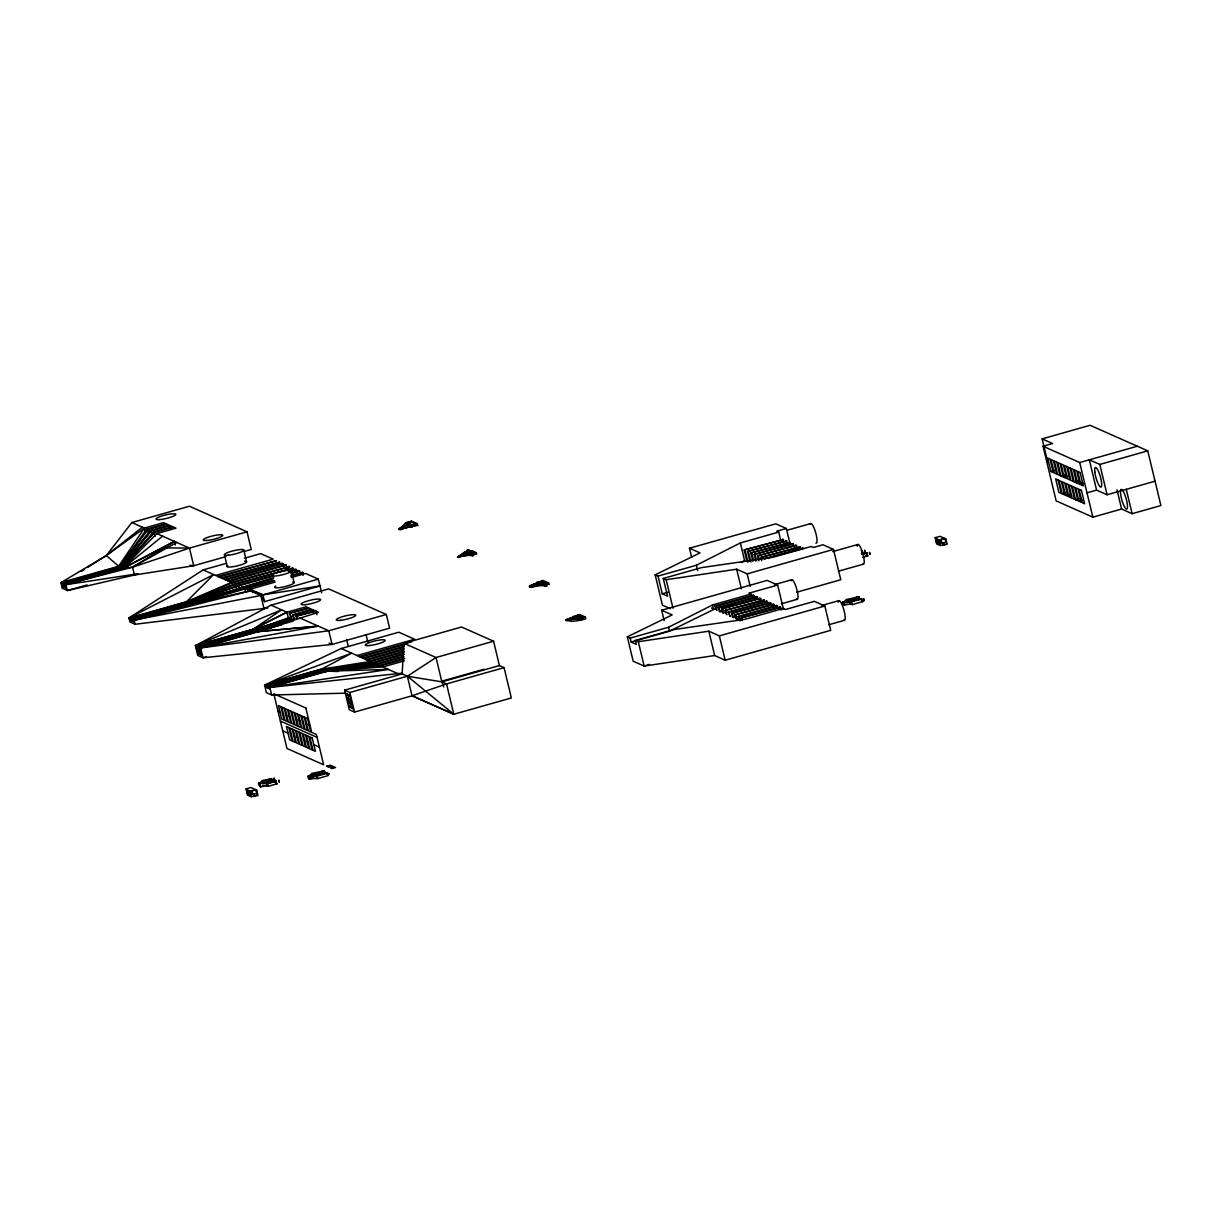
<?xml version="1.0" encoding="UTF-8"?>
<svg xmlns="http://www.w3.org/2000/svg" width="1222" height="1222" viewBox="0 0 1222 1222"><rect width="100%" height="100%" fill="white"/><g stroke="black" fill="none" stroke-linecap="round" stroke-linejoin="round"><path stroke-width="1.5" d="M202.638 599.055L130.311 618.622L130.311 620.364L128.936 618.011L203.142 569.895L226.528 563.281M272.231 575.73L238.061 585.399L189.013 602.843L131.457 619.142L131.457 620.883L130.311 618.622M273.759 577.716L190.174 603.363L132.618 619.646L132.618 621.387L131.457 619.142M273.499 580.206L133.778 620.165L133.778 621.906L132.618 619.646M190.158 605.104L190.174 603.363L204.746 600.659M404.299 654.289L373.733 662.95L323.723 669.534L265.968 685.725L265.968 687.467L264.609 685.114L266.411 692.66L271.666 694.997L345.979 693.164M404.039 656.794L377.063 664.432L324.884 670.053L267.129 686.245L267.129 687.986L265.968 685.725M403.779 659.284L380.393 665.914L326.045 670.557L268.275 686.749L268.275 688.49L267.129 686.245M404.375 660.873L382.807 666.968L326.992 670.985L269.436 687.268L269.436 689.009L268.275 686.749M325.831 672.207L325.831 670.466L379.462 665.486L404.635 658.368M457.914 557.095L466.911 554.574L457.532 557.095L476.702 554.177L475.098 552.252L468.5 554.116L467.003 552.848M469.309 553.719L457.563 556.942L465.903 552.359L463.321 555.307L468.011 553.291L463.337 555.155L469.172 554.406L463.673 555.46L468.683 553.597L463.55 555.246L476.534 553.505L470.989 555.063L469.004 553.734M581.137 615.201L575.547 617.492L582.543 616.423L579.564 614.498L566.137 619.783L583.872 617.018L566.397 620.073M327.817 774.962L327.252 773.159L327.252 774.183M402.13 673.887L404.008 643.291L461.549 627.008L493.566 641.229L499.416 665.578L504.075 667.64L511.361 697.961L453.805 714.244L412.089 695.792L354.548 712.075L349.293 709.738L344.604 690.17L402.13 673.887L407.384 676.224L441.86 681.861L446.534 683.923L504.075 667.64M323.082 772.915L322.44 771.739M862.518 553.016L861.877 551.748M473.586 554.299L472.227 554.742M271.131 779.071L271.773 780.323M946.531 543.866L946.439 542.751M226.085 556.575L193.702 565.74L134.451 575.012L67.347 590.547L62.093 588.21L61.1 582.527L118.656 566.244L144.379 528.087L163.565 522.649L165.963 523.719L146.777 529.141L119.588 566.672L62.047 582.955L62.505 586.652L61.1 582.527L106.314 555.536L144.379 528.087L145.25 531.723M408.499 527.156L398.693 528.897L403.214 526.025L405.765 522.726L411.524 521.091L417.282 523.642L417.71 525.414L404.589 527.507L407.018 523.276L410.18 523.276L404.879 527.293C389.36 531.448 407.659 528.53 408.835 524.085M398.693 528.897L404.558 527.14L407.262 523.383L409.263 522.879M62.261 583.047L119.802 566.764L147.709 529.569L166.895 524.131L169.308 525.2L150.123 530.623L120.749 567.176L63.208 583.459L63.666 587.171L62.047 582.955M398.784 528.759C402.466 533.036 406.88 521.931 407.613 524.513L404.589 527.507L398.784 529.294L403.397 526.804L404.589 527.507L407.629 524.956L404.696 527.553L399.059 529.233L407.018 523.276L405.765 522.726L406.193 524.482M146.777 529.141L147.709 529.569L119.588 566.672L125.835 562.67M409.599 523.031L407.583 523.535L404.65 527.186L407.965 525.093L404.818 527.583L407.354 523.428M244.064 551.489L251.258 549.457L247.027 531.814L189.425 506.244L131.884 522.527L106.314 555.536L87.633 567.436M63.407 583.566L120.963 567.268L151.054 531.051L170.24 525.613L172.638 526.682L153.453 532.105L121.91 567.695L64.354 583.979L64.827 587.675L63.208 583.459M407.949 524.666L404.681 527.186L407.69 523.566L404.65 527.186L408.056 525.139L404.696 527.553L407.522 524.467M150.123 530.623L151.054 531.051L120.749 567.176L125.79 564.335M404.925 527.614L407.919 523.673L409.935 523.169M64.567 584.07L122.108 567.787L154.384 532.532L173.57 527.094L175.968 528.164L156.783 533.586L123.055 568.215L65.514 584.498L65.973 588.194L64.354 583.979M407.186 525.934L404.788 527.247L407.919 523.673L408.179 524.773L410.103 524.223L409.844 523.138M153.453 532.105L154.384 532.532L121.91 567.695L127.027 565.114M404.772 527.232L408.011 523.719L408.851 525.063M406.819 523.184L403.214 526.025L404.543 527.66L406.346 525.857M142.378 527.201L106.314 555.536L118.656 566.244L129.456 555.873M404.589 527.507L406.452 525.735M119.802 566.764L129.517 558.408M247.027 531.814L189.471 548.098L132.572 567.191L123.055 568.215L162.587 536.168M409.187 525.399L406.025 527.965L399.182 529.279M404.65 527.186L407.858 524.62M120.963 567.268L128.402 561.524M118.656 566.244L124.552 561.753M124.873 565.557L121.91 567.695L125.118 565.893M122.108 567.787L128.188 563.556M472.272 553.429L473.449 553.123M548.571 582.94L529.966 586.27L530.241 587.278L535.984 585.644L535.236 584.437L538.092 582.482L529.477 586.056L530.241 587.278L548.892 584.315L548.571 582.94L542.797 580.389L529.477 586.056L529.752 586.881L535.618 585.307M546.433 584.727L544.523 585.109L545.501 584.712M409.507 526.713L406.025 527.965L404.925 527.308L407.308 525.704M81.4 571.407L84.517 569.421M544.034 584.712L545.073 584.742M176.747 542.446L132.572 567.191L65.514 584.498M413.54 526.056L414.67 526.071M195.398 645.659L271.085 605.165L328.642 588.882L386.32 614.498L389.604 628.154L332.063 644.437L203.005 657.772L197.75 655.435L195.398 645.659L281.595 609.824L252.954 629.376L195.398 645.659L283.305 620.715M417.282 523.642L404.879 527.293L410.012 524.605L410.012 526.178M264.609 685.114L322.15 668.831L351.722 653.174L264.609 685.114L341.213 648.515L398.769 632.217L414.609 639.259L357.053 655.542M123.055 568.215L174.395 541.407L175.265 545.058M404.879 527.293L410.012 524.605L399.319 529.523L408.652 526.881M288.591 619.157L286.926 612.207L252.954 629.376L286.926 612.207L306.111 606.769L308.509 607.838L289.324 613.261L291.203 617.599L254.527 630.063L196.773 646.255L198.178 653.877L195.826 645.842M532.777 585.582L529.706 587.034L535.862 585.414L535.267 584.452L538.627 582.711L541.041 583.016M128.936 618.011L213.651 574.554L186.492 601.728L128.936 618.011L129.883 621.922L135.138 624.259L267.679 608.037M259.217 785.211L259.308 783.669L266.656 782.737L267.389 785.777L260.332 786.831L258.499 783.302L271.62 778.674L272.353 781.698M670.282 608.632L662.431 605.15L655.16 574.844L658.016 576.112L696.387 565.251L740.364 542.935L778.72 532.089L780.843 540.934M318.805 774.076L326.641 772.671L328.275 775.573L317.735 778.567L308.524 778.658L307.944 776.23L320.729 772.487M741.219 562.364L744.61 560.638L740.364 542.935M630.185 638.113L631.132 642.024L636.372 644.361L635.44 640.45L673.811 629.59L744.931 619.34L783.302 608.48L785.563 609.488L814.341 601.346L824.85 606.005L830.685 630.353L725.181 660.216L714.687 655.542L644.147 666.066L633.164 661.194L627.314 636.845L630.185 638.113L668.556 627.253L712.518 604.951L750.888 594.091L751.515 596.703M631.132 642.024L669.488 631.178L717.115 607.823M846.678 601.285L855.583 598.261L842.554 602.247L843.134 604.676L851.291 604.111L850.711 601.682L843.363 602.599L846.021 602.263M535.267 584.452L538.795 583.413M457.532 557.095L462.115 554.788M655.16 574.844L699.992 552.909L689.483 548.25L691.621 557.156M258.499 783.302L262.99 781.118L261.936 780.644L271.62 778.674M307.944 776.23L312.42 774.03L311.381 773.572L322.975 771.051L323.631 773.786L308.234 776.352M627.314 636.845L672.146 614.91L661.652 610.252L664.157 620.684M842.554 602.247L847.045 600.048L845.991 599.59L857.584 597.069L858.241 599.803L854.071 600.384M457.685 556.988L464.849 551.901L467.934 553.856L463.184 555.078L467.675 553.154M197.765 599.07L186.492 601.728L231.386 582.436L289.874 566.565L232.317 582.848L186.92 601.911L129.364 618.195M463.23 555.093L467.766 553.184M187.852 602.339L234.716 583.917L293.204 568.047L235.663 584.33L187.852 602.339L196.834 600.17M583.719 616.346L585.323 617.064L585.75 618.821C580.129 620.287 570.613 622.808 566.137 619.783L574.859 616.591L571.896 618.164L576.631 617.385M137.933 573.76L65.927 584.681L67.347 590.547L87.129 584.956M468.591 554.162L463.443 555.185L475.022 552.818M290.271 617.186L254.313 629.972L196.773 646.255M538.154 584.269L535.48 584.544L539.055 583.261L535.389 584.498L535.74 585.353L539.864 583.261L542.812 584.574L543.148 585.934L542.094 585.475M468.438 553.49L463.459 555.2L467.934 553.856M412.089 695.792L446.534 683.923L453.805 714.244L411.982 695.7L407.384 676.224L436.025 657.512L493.566 641.229M291.203 617.599L254.313 629.972L261.875 629.177M538.077 583.963L535.48 584.544L539.055 583.261M566.321 620.547L569.483 619.478M196.986 646.362L199.323 654.396L197.918 646.774L200.484 654.9L199.293 647.385L201.645 655.42L200.24 647.797L257.781 631.514L318.514 612.283L316.116 611.214L295.999 616.224L296.625 618.836M137.994 573.851L134.451 575.012L132.572 567.191L174.395 541.407L123.483 568.398L65.927 584.681M275.164 582.069L248.066 589.829L262.929 594.854L319.996 585.934L321.63 592.762M649.462 664.386L644.147 666.066L638.312 641.718L635.44 640.45M846.983 604.294L844.234 605.165L843.654 602.736M313.749 777.834L309.624 779.147L308.845 776.978M272.903 578.632L132.831 619.737M264.945 629.742L255.474 630.491L294.533 619.08L292.669 614.742L293.601 618.653M537.879 583.872L535.389 584.498L539.391 583.398L529.523 586.086M133.778 620.165L260.836 595.496L318.316 579.106L319.996 585.934L264.487 601.636L260.836 595.496L244.721 588.362L245.53 591.708M470.989 555.063L469.553 553.826L457.914 556.927L476.366 552.818M197.918 646.774L294.533 619.08L255.474 630.491L262.745 629.758M535.48 584.544L539.391 583.398M244.507 558.194L260.698 553.612L273.193 559.157L215.652 575.44M218.051 576.509L276.523 560.638L218.982 576.921M408.285 524.818L410.439 524.375M221.381 577.991L279.869 562.12L222.312 578.403M411.524 525.277L409.141 525.155L409.737 526.743L411.951 527.033L411.524 525.277L408.255 523.826M224.711 579.472L282.267 563.189L284.008 566.962M225.658 579.885L283.199 563.602M228.056 580.954L285.597 564.671L287.338 568.429M228.988 581.367L286.528 565.083M288.407 571.148L295.602 569.116L297.343 572.874M273.163 576.142L238.993 585.812L189.227 602.95L131.671 619.233M289.339 571.56L296.534 569.528M291.752 572.629L298.947 570.582L300.673 574.355M290.882 573.546L299.879 571.01M291.478 575.119L303.209 572.492L290.683 576.036M274.568 580.587L134.191 620.348L135.138 624.259M291.264 577.517L305.592 573.454L318.316 579.106M472.257 551.596L471.86 550.817L466.101 552.451L473.097 551.366L475.098 552.252M472.517 551.122L466.59 553.26M466.773 552.741L472.853 551.259M467.171 553.52L474.014 552.375M474.594 552.634L474.197 551.855L467.507 553.673L467.094 552.894M463.55 555.414L474.686 552.68L467.843 553.826L467.43 553.047L473.678 552.237M289.324 613.261L309.441 608.25L311.839 609.32L292.669 614.742M293.601 615.155L312.786 609.732L315.184 610.801L295.999 616.224M199.079 647.293L281.808 624.686M206.594 656.749L203.005 657.772L200.652 647.981L258.209 631.698L318.27 626.122L200.24 647.797M386.32 614.498L328.779 630.781L200.652 647.981M1042.137 438.866L1090.085 425.287L1147.764 450.857L1160.9 505.557L1132.122 513.698L1121.613 509.024L1092.85 517.166L1056.159 500.898L1043.038 446.244L1052.631 443.525L1042.137 438.866L1047.697 462.038M545.043 582.604L538.871 582.818L541.377 583.169M541.789 582.726L540.552 582.176L541.957 583.413L541.545 582.619L539.467 583.704L538.963 582.863M529.844 586.224L540.032 583.963M539.131 583.566L545.119 582.039M689.483 548.25L775.817 523.81L786.311 528.484L789.733 542.751M786.311 528.484L776.718 531.188L778.72 532.089M787.167 530.226L810.553 523.612M359.451 656.611L411.615 641.856M360.383 657.024L405.353 644.3M265.021 685.313L322.577 669.014L370.388 661.469L404.558 651.8M744.183 549.976L783.485 539.528L744.183 549.976L747.009 561.708M362.797 658.093L404.146 646.377M363.728 658.505L403.291 647.309M747.528 551.458L786.831 541.01L747.528 551.458L749.941 561.509M366.126 659.575L403.886 648.882M271.666 694.997L269.863 687.451L327.404 671.168L388.397 669.457L269.436 687.268M367.058 659.987L403.031 649.798M750.858 552.94L790.16 542.492L750.858 552.94L752.874 561.31M369.456 661.056L403.627 651.387M658.016 576.112L662.278 593.816L667.533 596.153L663.271 578.449L701.642 567.588L772.778 557.324L811.133 546.478L813.409 547.487L823.002 544.768L833.496 549.426L840.782 579.747L796.698 592.227M755.807 561.127L754.188 554.421L792.559 543.561L794.3 547.319M332.949 669.549L323.525 669.442L372.802 662.538L403.367 653.877M1043.038 446.244L1079.713 462.527L1137.27 446.244M754.188 554.421L793.49 543.973M1050.889 471.478L1053.288 472.547L1050.065 459.121L1047.666 458.067L1050.889 471.478L1054.494 470.455M403.107 656.382L376.132 664.004L359.589 666.479M758.74 560.929L757.533 555.888L795.889 545.043L797.63 548.8M757.533 555.888L796.836 545.455M760.863 557.369L800.166 546.937L760.863 557.369L761.673 560.73M1155.05 481.208L1107.086 494.742L1096.592 490.129L1089.306 459.808L1099.8 464.436L1147.764 450.857M1060.895 475.923L1063.293 476.992L1060.07 463.566L1057.672 462.512L1060.895 475.923L1064.499 474.9M1064.225 477.405L1066.638 478.474L1063.415 465.047L1061.017 463.978L1064.225 477.405L1067.829 476.381M566.183 619.798L576.723 617.416L573.805 616.132M583.215 616.713L582.711 615.903L575.623 616.942L581.641 616.025M575.959 617.079L581.962 616.163M577.884 618.531L572.171 618.286L583.642 616.911C581.351 619.401 561.402 618.164 577.212 618.24L579.564 618.683L585.323 617.064M662.278 593.816L667.762 592.258M577.38 617.721L572.14 618.439L583.872 617.018M663.271 578.449L666.143 579.717L736.667 569.192L747.177 573.851L833.496 549.426M1080.233 481.896L1076.643 482.904L1073.42 469.492L1071.022 468.423L1074.23 481.85L1077.835 480.826M269.863 687.451L402.496 673.108M832.701 551.611L857.89 544.477M1083.563 483.377L1079.973 484.386L1076.75 470.974L1074.352 469.905L1077.575 483.332L1081.165 482.308M344.604 690.17L349.859 692.507L407.384 676.224L453.805 714.244M1062.208 493.825L1064.622 494.879L1061.399 481.468L1058.985 480.399L1062.208 493.825L1065.813 492.802M1071.541 495.353L1067.952 496.361L1064.729 482.95L1062.33 481.88L1065.553 495.307L1069.143 494.284M661.652 610.252L767.156 580.389L777.666 585.063L783.501 609.411M861.51 553.52L867.055 552.909L867.788 555.934L862.61 557.4M861.831 553.673L864.641 553.062M862.167 553.826L864.733 553.092M861.877 554.36L867.055 552.909M1087 492.833L1096.592 490.129M865.772 555.735L867.788 555.934M935.181 537.665L939.978 536.321L945.752 538.871L947.065 544.34L940.253 545.501L936.587 543.882L935.181 537.665L938.939 540.032L944.698 538.413M774.549 584.605L791.978 579.671M1075.559 499.737L1077.957 500.806L1074.734 487.395L1072.336 486.325L1075.559 499.737L1079.148 498.729M777.666 585.063L748.887 593.205L750.888 594.091M442.731 680.929L484.095 669.228M936.006 541.438L936.953 541.163M946.47 541.911L941.673 543.255L939.901 539.773L945.752 538.871M1078.889 501.219L1081.287 502.288L1078.064 488.876L1075.666 487.807L1078.889 501.219L1082.478 500.21M404.008 643.291L436.025 657.512L441.86 681.861L499.416 665.578M714.916 606.005L716.795 610.343L714.916 606.005L753.287 595.16L754.845 598.169M838.353 571.239L863.526 564.121M715.848 606.418L754.218 595.572M939.672 543.072L943.598 542.721L944.178 545.149M718.261 607.487L720.125 611.825L718.261 607.487L756.617 596.626L758.175 599.651M719.193 607.899L757.548 597.054M727.121 612.268L722.523 612.879L721.591 608.968L759.962 598.108L761.52 601.132M721.591 608.968L760.894 598.536M719.193 611.397L722.844 610.374M724.921 610.45L764.224 600.017L724.921 610.45L726.8 614.773L725.853 610.863M728.266 611.932L730.13 616.255L728.266 611.932L766.622 601.071L768.18 604.096M729.198 612.344L767.553 601.484M737.126 616.713L732.528 617.324L731.596 613.413L769.967 602.553L771.525 605.577M731.596 613.413L770.899 602.965M740.456 618.195L735.873 618.806L734.926 614.895L773.297 604.035L774.855 607.059M734.926 614.895L774.229 604.447M732.528 617.324L736.194 616.285M781.362 603.805L797.065 599.36M738.271 616.377L740.135 620.7L738.271 616.377L776.627 605.516L778.185 608.541M739.203 616.789L777.559 605.929M742.228 620.471L741.601 617.858L779.972 606.998L781.53 610.022M780.904 607.41L741.601 617.858M821.52 605.562L838.964 600.628M638.312 641.718L708.836 631.194L719.346 635.868L824.85 606.005M857.584 597.069L854.713 597.879L858.241 599.803M842.844 602.37L854.407 600.888L847.197 601.514M857.248 599.009L852.742 599.788M857.92 599.651L852.987 599.895L857.92 599.299M853.75 600.582L861.25 598.688L862.885 601.591L852.345 604.585L849.733 603.424M850.711 601.682L862.304 599.162M267.786 782.034L267.404 780.812L271.666 779.926M259.308 783.669L270.261 781.561L270.688 783.333M268.779 782.477L268.412 781.27L272.674 780.369L272.949 781.545M259.599 783.791L260.332 786.831L265.816 785.074L268.428 786.235L277.073 783.791L275.286 780.293L269.405 781.713L269.787 782.92M246.08 788.877L250.877 787.518L256.651 790.069L257.964 795.537L251.152 796.713L247.486 795.079L246.08 788.877L249.838 791.245L255.597 789.611M271.36 781.637L274.003 780.965M266.656 782.737L276.34 780.766M828.776 624.748L844.463 620.302M246.905 792.65L247.867 792.375L246.813 791.902M322.975 771.051L320.103 771.861L323.631 773.786M257.384 793.109L252.587 794.468L250.8 790.97L256.651 790.069M321.966 773.037L317.033 773.282L322.303 773.19M308.326 776.749L319.706 774.473M322.394 773.221L317.796 773.633M318.132 774.122L322.73 773.373M250.571 794.269L251.533 793.995M319.797 774.87L323.295 773.282M309.044 776.718L317.14 776.123L327.695 773.144M463.443 555.368L468.163 553.963M262.44 630.735L256.635 630.995L293.265 621.127M539.635 583.505L535.603 584.59L535.862 585.414M265.327 627.054L254.313 629.972L258.102 629.483M539.635 583.154L535.618 584.605L539.91 584.33M134.191 620.348L250.327 590.837L262.929 594.854L264.487 601.636M260.301 630.735L256.635 630.995L281.732 624.641M539.727 583.551L535.603 584.59L538.413 584.391M254.527 630.063L281.243 623.327M308.524 778.658L311.534 777.91M250.327 590.837L191.319 603.882L198.667 602.706M255.474 630.491L270.276 627.146M255.688 630.583L277.272 625.97M538.138 583.994L535.511 584.559L538.215 584.299M196.253 601.316L189.013 602.843L207.572 599.223M472.929 551.993C469.615 552.787 475.633 552.481 472.761 551.229M256.635 630.995L271.559 628.154M538.337 584.07L535.603 584.59L539.803 583.856M468.836 554.269L463.55 555.246L468.683 553.597M529.997 586.3L541.758 584.101L535.71 584.651L540.155 584.437M256.834 631.102L265.922 629.467M203.31 601.178L190.174 603.363M468.927 554.299L463.581 555.246L469.172 554.406M473.342 555.414L471.982 555.842L473.54 555.384M258.209 631.698L263.417 630.628M253.366 629.559L262.47 628.139M350.393 667.854L354.075 667.304M577.059 617.568L572.033 618.393L577.288 617.675L572.14 618.271L577.792 618.5M414.472 523.948C410.699 524.513 416.244 524.849 414.273 523.291M336.019 670.267L324.67 669.946L377.063 664.432M535.755 584.666L541.758 584.101M257.781 631.514L318.27 626.122M577.548 618.393L572.171 618.286L577.624 617.828M576.876 618.088L571.942 618.179M335.882 668.801L322.15 668.831M323.525 669.442L327.282 669.427M190.021 565.236L193.702 565.74L189.471 548.098L168.056 547.93L165.566 546.845M572.14 618.271L577.456 618.347M324.67 669.946L332.262 670.068M337.241 670.97L325.831 670.466M578.128 618.638L572.385 618.378L578.525 618.225L566.534 619.951M338.097 671.504L327.404 671.168M409.737 526.743L411.951 527.033M1074.23 481.85L1076.643 482.904M1077.575 483.332L1079.973 484.386M1065.553 495.307L1067.952 496.361M938.985 541.025L935.731 539.589L936.296 541.041C934.57 536.091 937.32 540.934 935.93 539.742M935.915 540.704L939.306 542.369M861.296 550.343L862.335 550.801L861.586 551.168M862.396 552.054L862.671 553.23M862.64 552.161L863.007 553.383M862.961 552.313L863.343 553.535M863.969 552.756L864.58 554.085M864.305 552.909L864.672 554.116M858.379 599.513L857.34 599.391M861.846 601.132L862.885 601.591M851.322 599.162L856.011 598.795M851.749 599.345L856.332 598.948M852.07 599.498L856.668 599.101M852.406 599.651L857.004 599.238M711.464 607.96L713.465 608.862L712.518 604.951M413.693 523.031L414.945 523.581M416.106 524.696L417.71 525.414M545.791 582.329L543.133 581.748M546.891 582.818L548.892 584.315M471.86 550.817L464.849 551.901L465.17 553.245M537.038 582.008L538.627 582.711M404.543 527.66L406.025 527.965L410.256 524.712L410.668 526.468M582.375 615.751L582.879 616.575M575.547 617.492L575.715 616.973M131.884 522.527L144.379 528.087M156.783 533.586L189.471 548.098M250.098 589.157L262.929 594.854M203.142 569.895L232.317 582.848M234.716 583.917L236.457 587.675M238.061 585.399L239.802 589.157M241.391 586.881L242.323 587.293M271.085 605.165L286.926 612.207M299.329 617.706L328.779 630.781L332.063 644.437L329.054 643.108M341.213 648.515L370.388 661.469M372.802 662.538L373.733 662.95M379.462 665.486L380.393 665.914M382.807 666.968L398.907 674.116M278.066 711.448L280.067 712.334M282.465 713.404L283.397 713.816M285.811 714.885L286.742 715.298M289.14 716.367L290.072 716.779M292.47 717.849L293.402 718.261M295.816 719.33L296.747 719.743M299.146 720.797L300.077 721.224M302.476 722.278L303.407 722.706M305.805 723.76L306.753 724.172M309.151 725.242L310.083 725.654M280.373 721.072L317.063 737.37M282.725 730.832L288.056 733.2M290.454 734.254L291.386 734.682M293.784 735.736L294.731 736.148M297.129 737.217L298.061 737.63M300.459 738.699L301.391 739.111M303.789 740.181L304.736 740.593M307.134 741.662L308.066 742.075M310.464 743.144L311.396 743.556M313.794 744.626L319.4 747.116M316.697 773.144L321.401 772.778M318.468 773.923L323.066 773.526M316.361 773.343L321.065 772.64M270.658 778.949L271.284 780.797M272.002 780.079L267.74 780.965L268.015 782.141M272.857 781.5L271.574 779.88M276.019 783.333L277.073 783.791M268.412 781.27L269.115 782.63M268.748 781.408L269.359 782.737M269.069 781.561L269.451 782.783M269.741 781.851L270.123 783.073M270.169 782.049L270.444 783.226M246.645 790.802L249.884 792.238M246.966 792.131L250.205 793.582L249.639 792.131M403.214 526.025L404.436 527.094M867.04 555.093L867.04 553.872M257.216 794.88L256.834 793.735M857.264 597.222L857.279 598.505M276.141 782.63L275.836 781.423M862.029 600.674L862.121 599.62M329.329 774.122L329.1 773.373M323.723 669.534L324.67 671.703M188.066 602.431L189.013 604.6M246.844 790.955C248.219 792.146 245.408 787.243 247.302 792.284M441.86 681.861L443.754 686.963M529.63 586.132L529.752 586.881M1126.272 489.35L1132.122 513.698M1117.03 489.915L1121.613 509.024M1099.8 464.436L1107.086 494.742M1079.713 462.527L1092.85 517.166M942.544 542.247L943.124 544.691M940.955 540.231L941.673 543.255M938.939 540.032L940.253 545.501M938.649 540.888L939.061 542.263M938.404 540.781L938.725 542.11L938.068 540.628M938.863 542.721L939.199 544.05M938.542 542.568L939.092 544.019M937.977 540.582L938.297 541.926M938.45 542.522L938.771 543.866M937.641 540.445L938.053 541.82M938.114 542.369L938.527 543.759M937.305 540.292L937.732 541.667M937.778 542.232L938.191 543.607M936.984 540.139L937.396 541.529M937.442 542.079L937.854 543.469M936.648 539.987L937.06 541.377M937.106 541.926L937.518 543.316M936.312 539.849L936.724 541.224M936.77 541.789L937.198 543.164M862.06 551.916L862.335 553.092M851.749 602.14L852.345 604.585M785.899 540.598L786.693 543.943M782.554 539.116L783.363 542.476M779.972 606.998L780.598 609.61M776.627 605.516L777.253 608.128M758.465 556.316L759.274 559.661M766.622 601.071L767.248 603.683M755.135 554.834L756.342 559.859M751.79 553.352L753.409 560.058M748.46 551.87L750.873 561.921M745.13 550.389L747.94 562.12M753.287 595.16L753.913 597.757M747.177 573.851L750.171 586.346M736.667 569.192L741.387 588.805M735.858 615.308L736.805 619.218M732.528 613.826L733.475 617.736M722.523 609.381L723.47 613.291M719.346 635.868L725.181 660.216M696.387 565.251L697.67 570.567M708.836 631.194L714.687 655.542M666.143 579.717L672.986 608.25M668.556 627.253L669.488 631.178M583.306 616.759L576.051 617.125M579.992 620.455L579.564 618.683L566.672 620.012L566.84 620.776M470.623 554.452L470.944 555.811M411.524 521.091L411.936 522.848M366.126 635.089L367.746 641.794M346.636 639.564L348.255 646.27M349.859 692.507L354.548 712.075M316.116 611.214L316.941 614.697M312.786 609.732L313.611 613.215M302.277 572.064L303.087 575.425M291.279 570.918A10.02 1.757 -13.5 0 1 276.737 575.883A10.02 1.757 -13.5 0 1 276.584 572.797A10.02 1.757 -13.5 0 1 291.279 570.918L294.09 582.665M288.942 566.153L289.736 569.498M296.931 616.636L297.557 619.249M290.256 613.688L291.936 620.639M316.269 772.946L312.068 775.267M317.14 776.123L317.735 778.567M316.101 775.665L316.681 778.093M260.836 595.496L264.089 609.045M243.728 549.9L246.539 561.631M247.715 588.194L248.509 591.54M224.466 554.925L227.292 566.672M274.095 780.476L274.522 782.248M273.957 781.988C274.11 777.956 267.817 785.15 268.076 781.118L272.246 780.186L272.613 781.393M273.865 781.943L273.239 780.629L273.529 781.79M273.285 781.683L272.918 780.476L267.45 781.881L267.022 780.11M267.71 783.21L268.428 786.235M262.623 782.355L263.051 784.112M255.093 796.362L253.458 793.46L254.039 795.889M251.854 791.428L252.587 794.468M249.838 791.245L251.152 796.713M249.548 792.085L249.868 793.429M249.212 791.932L249.624 793.322M249.685 793.872L250.098 795.262M248.876 791.795L249.303 793.17M249.349 793.735L249.762 795.11M248.555 791.642L248.967 793.032M249.013 793.582L249.425 794.957M248.219 791.489L248.631 792.879M248.677 793.429L249.089 794.819M247.883 791.352L248.295 792.727M248.341 793.292L248.769 794.667M247.638 791.245L247.959 792.574M248.112 793.185L248.433 794.514L247.776 793.032M247.867 792.543L247.302 791.092L247.531 792.391M247.684 792.986L248.005 794.331M170.24 525.613L171.111 529.263M154.384 532.532L155.255 536.168M151.054 531.051L151.925 534.686M147.709 529.569L148.595 533.204M244.492 561.265A10.02 1.757 -13.5 0 1 238.427 565.587A10.02 1.757 -13.5 0 1 227.827 565.618M292.745 582.069A10.02 1.757 -13.5 0 1 284.436 586.728A10.02 1.757 -13.5 0 1 275.867 586.025M1121.017 489.472A10.219 2.245 74.2 0 1 1126.959 502.105A10.219 2.245 74.2 0 1 1124.362 506.565A10.219 2.245 74.2 0 1 1120.62 490.175M857.202 546.203A10.219 2.245 74.2 0 1 862.427 552.222A10.219 2.245 74.2 0 1 862.885 563.984M810.155 524.33A10.219 2.245 74.2 0 1 815.425 531.845A10.219 2.245 74.2 0 1 815.899 543.133M838.231 602.186A10.219 2.245 74.2 0 1 843.531 608.709A10.219 2.245 74.2 0 1 843.806 620.089M791.108 580.786A10.219 2.245 74.2 0 1 796.607 588.653A10.219 2.245 74.2 0 1 796.347 598.917M346.223 693.729L346.849 695.547L346.254 693.622M863.649 598.78L864.275 600.582L863.649 598.78M347.17 697.64L347.781 699.458L347.17 697.64M350.088 705.919L350.714 707.752L350.118 705.812M349.049 705.445L349.66 707.278L349.049 705.445M349.263 698.541L349.874 700.389L349.263 698.541M351.264 702.925L351.86 704.773L351.294 702.818M350.317 698.999L350.928 700.848L350.317 698.999M251.35 791.841L251.946 793.704L251.35 791.841M256.146 790.497L256.742 792.345L256.177 790.405M940.451 540.643L941.047 542.492L940.451 540.643M945.248 539.284L945.843 541.147L945.278 539.192M324.319 770.624L324.915 772.472L324.349 770.532M858.929 596.642L859.524 598.49L858.929 596.642M348.117 701.504L348.759 703.353L348.148 701.413M349.385 695.074L350.027 696.922L349.477 694.967M349.171 701.947L349.798 703.826L349.263 701.871M274.003 778.261L274.645 780.125L274.049 778.185M864.733 550.389L865.359 552.268L864.733 550.389M348.346 694.585L348.973 696.464L348.346 694.585M351.157 706.316L351.783 708.195L351.203 706.255M253.932 794.01L254.558 795.889L254.039 793.933M943.033 542.797L943.659 544.676L943.033 542.797M347.292 694.111L347.919 696.005L347.399 694.05M350.225 702.39L350.836 704.3L350.225 702.39M348.239 698.022L348.85 699.916L348.239 698.022M352.211 706.774L352.822 708.668L352.211 706.774M278.738 780.323L279.334 782.233L278.845 780.278M869.453 552.466L870.064 554.376L869.56 552.42M408.194 522.329L410.164 521.886L408.194 522.329M544.844 586.239L546.753 585.842L544.844 586.239M543.607 583.413L545.516 583.031L543.607 583.413M576.249 615.705L578.205 615.323L576.249 615.705M580.969 617.797L582.909 617.416L580.969 617.797M581.397 619.569L583.337 619.187L581.397 619.569M540.109 581.84L542.003 581.473L540.216 581.779M467.033 550.297L468.912 549.946L467.033 550.297M467.323 551.473L469.187 551.061L467.323 551.473M329.298 766.133L327.633 766.805L331.605 767.172L330.582 768.103L332.766 767.676L331.742 768.623L335.576 767.538L330.322 765.201L326.488 766.286L329.298 766.133M802.564 548.006L764.193 558.851L803.496 548.418L802.564 548.006M1053.41 460.602L1051.012 459.548L1054.219 472.96L1056.633 474.029L1053.41 460.602M1056.74 462.084L1054.342 461.03L1057.565 474.442L1059.963 475.511L1056.74 462.084M1066.745 466.529L1064.347 465.46L1067.57 478.887L1069.968 479.94L1066.745 466.529M1070.075 468.011L1067.677 466.941L1070.9 480.368L1073.298 481.422L1070.075 468.011M1080.08 472.456L1077.682 471.387L1080.905 484.813L1083.303 485.867L1080.08 472.456M1058.053 479.986L1055.655 478.917L1058.878 492.344L1061.276 493.398L1058.053 479.986M1068.059 484.431L1065.66 483.362L1068.883 496.774L1071.282 497.843L1068.059 484.431M1071.404 485.913L1068.99 484.844L1072.213 498.255L1074.627 499.324L1071.404 485.913M1081.409 490.358L1078.995 489.289L1082.218 502.7L1084.617 503.77L1081.409 490.358M939.107 542.812L936.541 541.682L936.862 543.011L939.428 544.157L939.107 542.812M305.851 708.027L273.835 693.806L286.956 748.46L323.631 764.758L316.361 734.437L311.686 732.375L305.851 708.027M280.861 706.698L278.463 705.629L281.671 719.04L284.084 720.109L280.861 706.698M284.191 708.18L281.793 707.11L285.016 720.522L287.414 721.591L284.191 708.18M287.521 709.646L285.123 708.592L288.346 722.003L290.744 723.073L287.521 709.646M290.867 711.128L288.468 710.074L291.676 723.485L294.09 724.554L290.867 711.128M294.197 712.609L291.798 711.555L295.021 724.967L297.42 726.036L294.197 712.609M297.526 714.091L295.128 713.022L298.351 726.448L300.749 727.518L297.526 714.091M300.872 715.573L298.474 714.503L301.681 727.93L304.095 728.999L300.872 715.573M304.202 717.054L301.803 715.985L305.026 729.412L307.425 730.466L304.202 717.054M307.532 718.536L305.133 717.467L308.356 730.893L310.755 731.947L307.532 718.536M288.85 727.548L286.452 726.479L289.66 739.906L292.073 740.975L288.85 727.548M292.18 729.03L289.782 727.961L293.005 741.387L295.403 742.457L292.18 729.03M295.51 730.512L293.112 729.442L296.335 742.869L298.733 743.923L295.51 730.512M298.855 731.993L296.442 730.924L299.665 744.351L302.078 745.405L298.855 731.993M302.185 733.475L299.787 732.406L303.01 745.832L305.408 746.886L302.185 733.475M305.515 734.957L303.117 733.887L306.34 747.299L308.738 748.368L305.515 734.957M308.861 736.438L306.447 735.369L309.67 748.781L312.084 749.85L308.861 736.438M312.19 737.92L309.792 736.851L313.015 750.262L315.413 751.331L312.19 737.92M250.006 794.025L247.44 792.879L247.761 794.224L250.342 795.369L250.006 794.025M369.915 645.491A10.219 1.787 -13.5 0 0 385.174 640.465A10.219 1.787 -13.5 0 0 370.633 642.146A10.219 1.787 -13.5 0 0 369.915 645.491M159.486 519.61A10.219 1.787 -13.5 0 0 175.693 514.768A10.219 1.787 -13.5 0 0 162.526 515.776A10.219 1.787 -13.5 0 0 159.486 519.61M228.361 555.2A10.02 1.757 -13.5 0 0 243.789 550.358A10.02 1.757 -13.5 0 0 230.133 551.687A10.02 1.757 -13.5 0 0 228.361 555.2M206.976 540.445A10.02 1.757 -13.5 0 0 222.648 535.648A10.02 1.757 -13.5 0 0 209.359 536.794A10.02 1.757 -13.5 0 0 206.976 540.445M340.816 620.287A10.02 1.757 -13.5 0 0 355.739 615.353A10.02 1.757 -13.5 0 0 341.473 617.003A10.02 1.757 -13.5 0 0 340.816 620.287M305.439 604.676A10.02 1.757 -13.5 0 0 320.607 599.788A10.02 1.757 -13.5 0 0 306.615 601.285A10.02 1.757 -13.5 0 0 305.439 604.676M1094.82 472.043A10.219 2.245 74.2 0 0 1100.747 487.12A10.219 2.245 74.2 0 0 1099.021 472.67A10.219 2.245 74.2 0 0 1094.82 472.043"/></g></svg>
